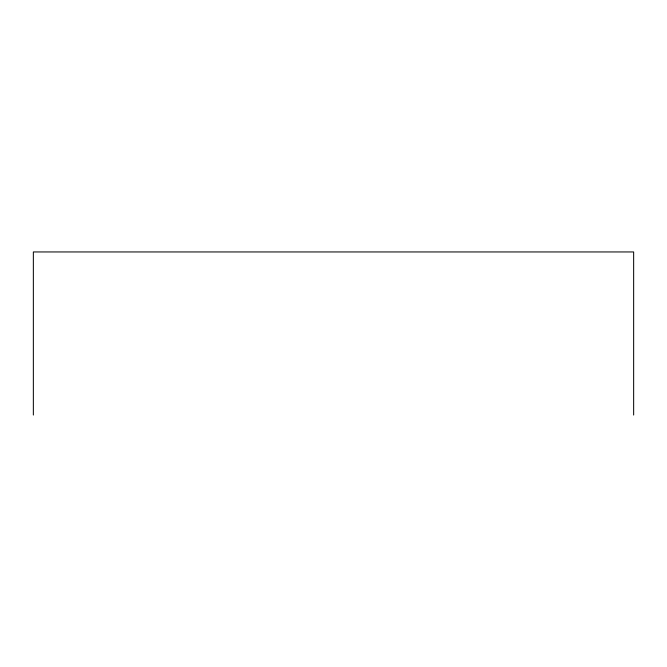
<?xml version="1.0" encoding="UTF-8"?>
<svg xmlns="http://www.w3.org/2000/svg" width="667" height="667" viewBox="0 0 667 667"><rect width="100%" height="100%" fill="white"/><g stroke="black" fill="none" stroke-linecap="round" stroke-linejoin="round"><path stroke-width="1" d="M633.65 415.049L633.65 251.951L33.35 251.951L33.35 415.049"/></g></svg>
